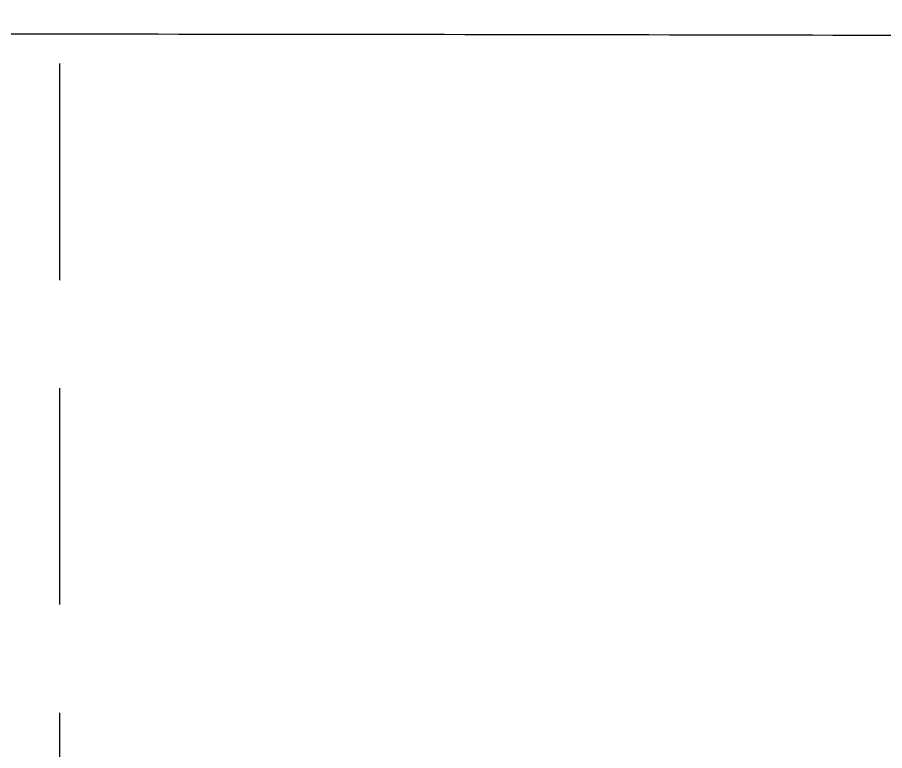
# Model space of a CAD drawing. Extents: x 7905 to 14077, y -986 to 9572.
# Drawn here: x 12821.2 to 12871.4, y -400.5 to -358.1 of the extents above; entities that cross this region are included whole.
import ezdxf

# ---------------------------------------------------------------- set-up
doc = ezdxf.new("R2010")
doc.units = 0
doc.header["$LTSCALE"] = 20
doc.header["$MEASUREMENT"] = 0
doc.linetypes.add('HIDDEN2', pattern=[0.1875, 0.125, -0.0625])
doc.layers.add('1', color=1, linetype='CONTINUOUS')
doc.layers.add('3', color=3, linetype='CONTINUOUS')
doc.styles.get("Standard").update_dxf_attribs({"font": 'NanumGothic.ttf'})
doc.dimstyles.get("Standard").update_dxf_attribs({"dimtxt": 2.5, "dimasz": 2, "dimexe": 2, "dimexo": 1, "dimgap": 1.5, "dimtad": 1, "dimdec": 0, "dimlfac": 10, "dimrnd": 0.5, "dimzin": 0, "dimdsep": 46, "dimtxsty": 'Standard', "dimcen": 0, "dimclrt": 2, "dimadec": 0, "dimazin": 0, "dimtfac": 1, "dimtdec": 0, "dimtmove": 0, "dimatfit": 3, "dimfxl": 0, "dimtolj": 1, "dimtzin": 0, "dimarcsym": 0})

msp = doc.modelspace()

# ---------------------------------------------------------------- linework, layer by layer
at = {"layer": '1', "color": 7, "linetype": 'Continuous'}
msp.add_open_spline([(12607.11051, -359.64469), (12632.33804, -359.50592), (12682.78825, -359.22839), (12758.45743, -359.06657), (12834.11224, -359.06676), (12909.75274, -359.22889), (12960.17426, -359.50646), (12985.38267, -359.64524)], degree=3, knots=[0, 0, 0, 0, 0.20007628, 0.40011396, 0.60011352, 0.80007538, 1, 1, 1, 1], dxfattribs=at)
at = {"layer": '3', "color": 2, "linetype": 'HIDDEN2', "ltscale": 5}
msp.add_line((12823.70281, -560.8024), (12823.70281, -297.3024), dxfattribs=at)

# ---------------------------------------------------------------- leaders
at = {"layer": '3'}
msp.add_leader([(12873.70281, -563.3024), (12484.8714, -363.63817)], dimstyle='Standard', override={"dimtxt": 25, "dimasz": 20, "dimexe": 10, "dimexo": 5, "dimgap": 10, "dimtad": 0, "dimtih": 1, "dimtoh": 1, "dimdec": 4, "dimlfac": 1, "dimzin": 8, "dimclrd": 3, "dimclre": 3, "dimtdec": 4, "dimarcsym": 1}, dxfattribs=at)

doc.saveas('drawing.dxf')
